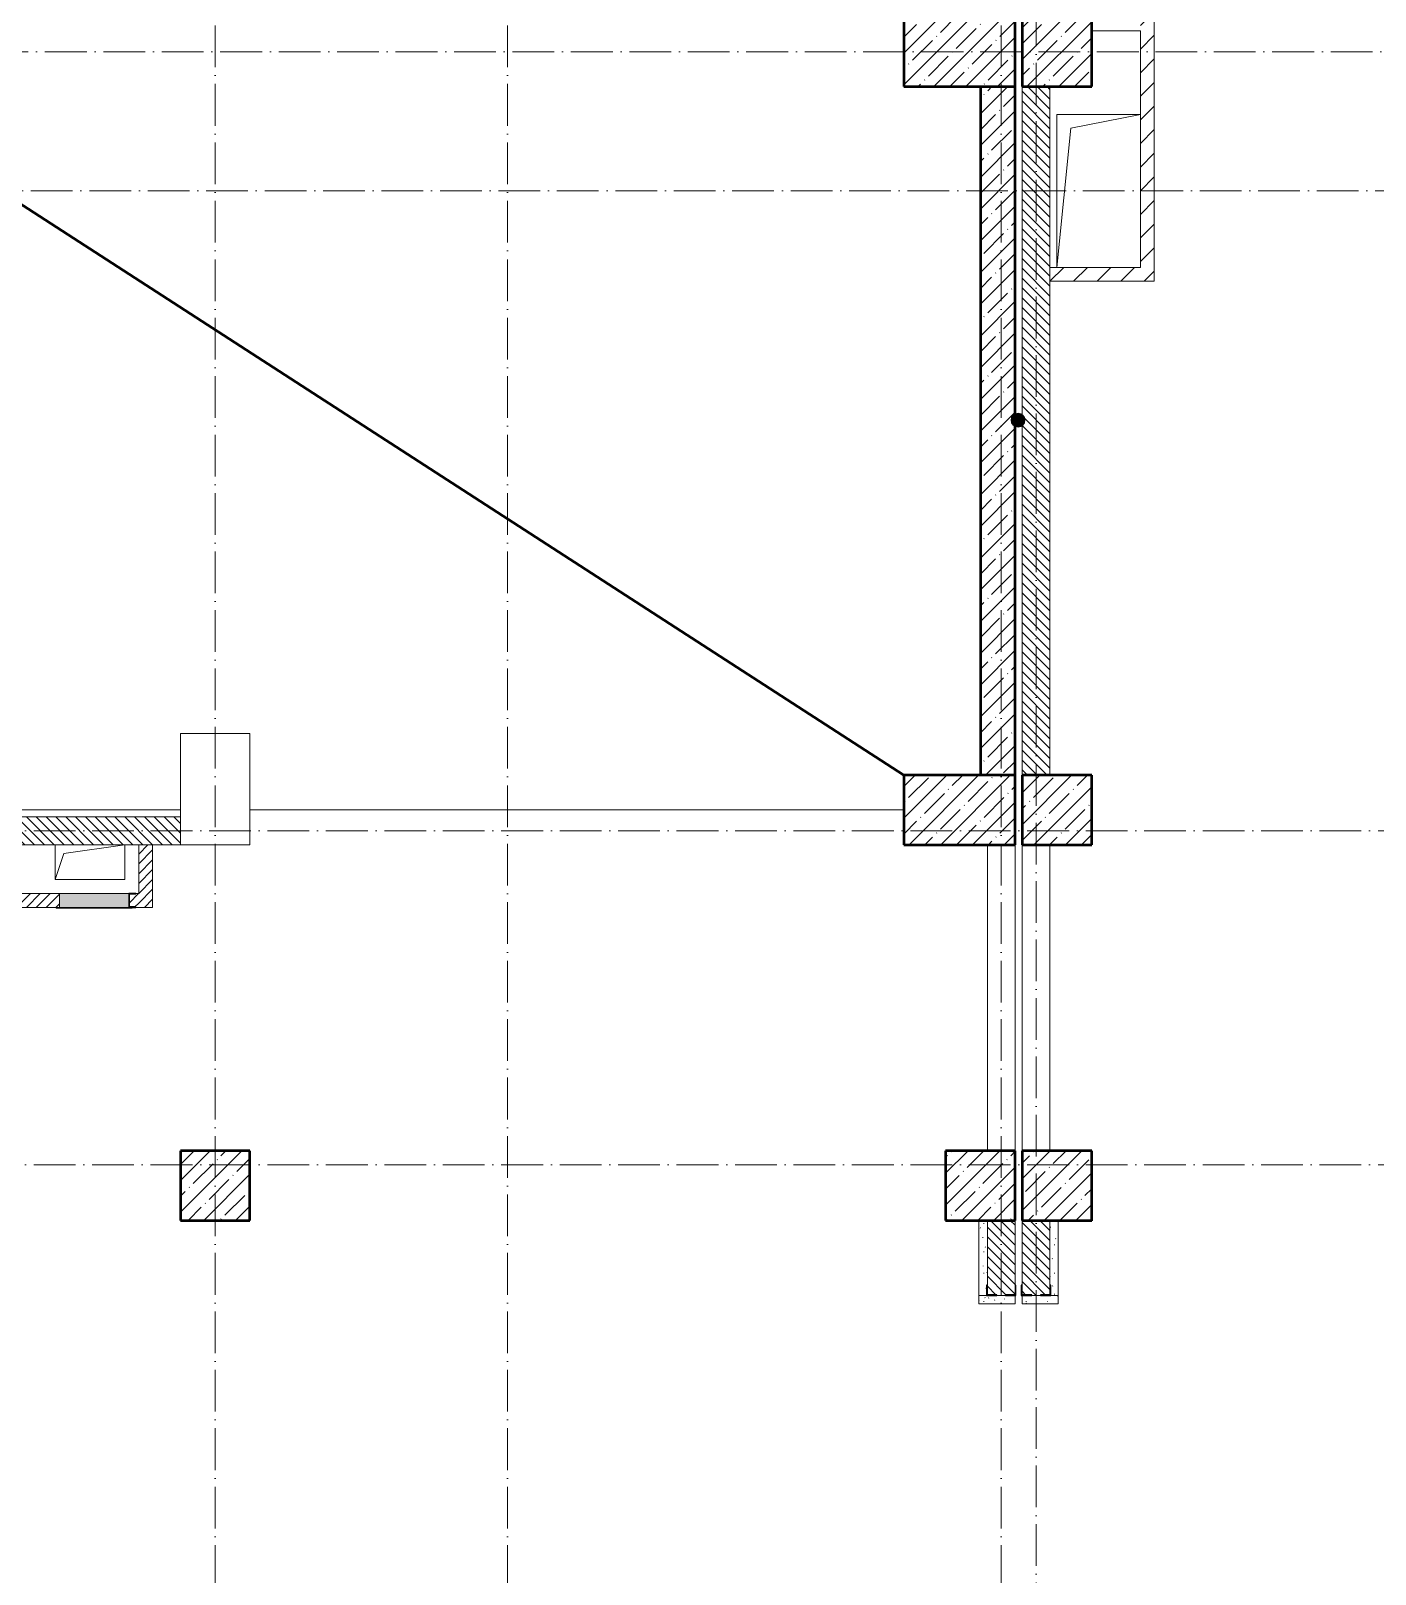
# Model space of a CAD drawing. Header units: millimetres. Extents: x -213536 to 1564669, y 70501 to 942238.
# Drawn here: x 617346 to 627009, y 350920 to 362012 of the extents above; entities that cross this region are included whole.
import ezdxf

# ---------------------------------------------------------------- set-up
doc = ezdxf.new("R2010")
doc.units = ezdxf.units.MM
doc.linetypes.add('50_200_ШТРИХ_1Т_ш5_п1_п1_', pattern=[700, 500, -100, 0, -100])
for name, color, linetype, lineweight in [('A-DETL-____-OTLN-1', 7, 'Continuous', 50), ('A-FLOR-____-OTLN', 7, 'Continuous', 9), ('A-GENM-____-MCUT', 7, 'Continuous', 25), ('A-GENM-____-OTLN', 7, 'Continuous', 9), ('A-GENM-____-OTLN-1', 7, 'Continuous', 25), ('A-GLAZ-____-OTLN', 7, 'Continuous', 9), ('A-WALL-____-MCUT', 7, 'Continuous', 13), ('A-WALL-____-MCUT-2', 7, 'Continuous', 50), ('A-WALL-____-PATT-1', 7, 'Continuous', 9), ('A-WALL-FNSH-MCUT-1', 7, 'Continuous', 9), ('G-____-____-TEXT', 7, 'Continuous', 9), ('I-WALL-____-OTLN', 7, 'Continuous', 9), ('S-COLS-____-MCUT', 7, 'Continuous', 50), ('S-COLS-____-OTLN', 7, 'Continuous', 9), ('S-GRID-____-OTLN-1', 7, '50_200_ШТРИХ_1Т_ш5_п1_п1_', 9)]:
    doc.layers.add(name, color=color, linetype=linetype, lineweight=lineweight)
doc.layers.add('A-GLAZ-____-OTLN-1', color=7, linetype='Continuous', lineweight=9, true_color=0xc0c0c0)
doc.layers.add('A-WALL-____-PATT-2', color=7, linetype='Continuous', lineweight=9, true_color=0x787878)
pattern_1 = [(45, (549721.475, 286281.11), (-35.35534, 35.35534), [])]
pattern_2 = [(45, (549721.47, 286281.11), (-84.85281, 84.85281), [])]
pattern_3 = [(135, (549721.475, 286281.11), (-35.35534, -35.35534), [])]
pattern_4 = [(0, (549721.475, 286281.11), (203.2, 50.8), [3.353, -149.047, 3.353, -149.047, -812.8]), (0, (549721.475, 286281.11), (203.2, 50.8), [-304.8, 3.353, -301.447, 3.353, -149.047, -355.6]), (0, (549721.475, 286281.11), (203.2, 50.8), [-762, 3.353, -98.247, 3.353, -250.647]), (120, (549797.675, 286306.51), (-145.59409, 150.576362), [3.353, -149.047, 3.353, -149.047, -812.8]), (120, (549797.675, 286306.51), (-145.59409, 150.576362), [-304.8, 3.353, -301.447, 3.353, -149.047, -355.6]), (120, (549797.675, 286306.51), (-145.59409, 150.576362), [-762, 3.353, -98.247, 3.353, -250.647]), (240, (549823.075, 286408.11), (-57.60591, -201.376362), [3.353, -149.047, 3.353, -149.047, -812.8]), (240, (549823.075, 286408.11), (-57.60591, -201.376362), [-304.8, 3.353, -301.447, 3.353, -149.047, -355.6]), (240, (549823.075, 286408.11), (-57.60591, -201.376362), [-762, 3.353, -98.247, 3.353, -250.647])]

# ---------------------------------------------------------------- blocks, each defined once
blk = doc.blocks.new('BSC_Колонна _Прямоугольная - 500х800-V83-АР1_План отверстий 3 этажа в осях 1-64_Ю-ЯЯ')
at = {"layer": 'S-COLS-____-OTLN'}
h = blk.add_hatch(dxfattribs=at)
h.set_pattern_fill('FP_91', color=256, style=0, pattern_type=2)
h.set_pattern_definition([(315, (-75581.04, 74300), (114.04925, 114.04925), []), (315, (-75581.04, 74185.95), (114.04925, 114.04925), [201.613, -40.323, 3.353, -36.97])])
h.paths.add_polyline_path([(-250, 400), (-250, -400), (250, -400), (250, 400)], flags=0)
at = {"layer": 'S-COLS-____-MCUT'}
for p, q in [((250, 400), (-250, 400)), ((-250, 400), (-250, -400)), ((250, -400), (250, 400)), ((-250, -400), (250, -400))]:
    blk.add_line(p, q, dxfattribs=at)
blk = doc.blocks.new('BSC_Колонна _Прямоугольная - 500х800-V84-АР1_План отверстий 3 этажа в осях 1-64_Ю-ЯЯ')
at = {"layer": 'S-COLS-____-OTLN'}
h = blk.add_hatch(dxfattribs=at)
h.set_pattern_fill('FP_92', color=256, style=0, pattern_type=2)
h.set_pattern_definition([(315, (-70131.04, 74300), (114.04925, 114.04925), []), (315, (-70131.04, 74185.95), (114.04925, 114.04925), [201.613, -40.323, 3.353, -36.97])])
h.paths.add_polyline_path([(-250, -400), (250, -400), (250, 400), (-250, 400), (-250, 81)], flags=0)
at = {"layer": 'S-COLS-____-MCUT'}
for p, q in [((250, 400), (-250, 400)), ((-250, 400), (-250, -400)), ((250, -400), (250, 400)), ((-250, -400), (250, -400))]:
    blk.add_line(p, q, dxfattribs=at)
blk = doc.blocks.new('BSC_Колонна _Прямоугольная - 500х800-V88-АР1_План отверстий 3 этажа в осях 1-64_Ю-ЯЯ')
at = {"layer": 'S-COLS-____-OTLN'}
for p, q in [((-250, 400), (250, 400)), ((-250, -400), (-250, 400)), ((250, 200), (250, -400)), ((250, -400), (-250, -400))]:
    blk.add_line(p, q, dxfattribs=at)
blk = doc.blocks.new('BSC_Колонна _Прямоугольная - 500х500-V93-АР1_План отверстий 3 этажа в осях 1-64_Ю-ЯЯ')
at = {"layer": 'S-COLS-____-OTLN'}
h = blk.add_hatch(dxfattribs=at)
h.set_pattern_fill('FP_98', color=256, style=0, pattern_type=2)
h.set_pattern_definition([(45, (-75000, -75581.04), (-114.04925, 114.04925), []), (45, (-74885.95, -75581.04), (-114.04925, 114.04925), [201.613, -40.323, 3.353, -36.97])])
h.paths.add_polyline_path([(-250, -250), (250, -250), (250, 250), (-250, 250)], flags=0)
at = {"layer": 'S-COLS-____-MCUT'}
for p, q in [((250, 250), (-250, 250)), ((-250, 250), (-250, -250)), ((250, -250), (250, 250)), ((-250, -250), (250, -250))]:
    blk.add_line(p, q, dxfattribs=at)
blk = doc.blocks.new('BSC_Колонна _Прямоугольная - 500х500-V94-АР1_План отверстий 3 этажа в осях 1-64_Ю-ЯЯ')
at = {"layer": 'S-COLS-____-OTLN'}
h = blk.add_hatch(dxfattribs=at)
h.set_pattern_fill('FP_99', color=256, style=0, pattern_type=2)
h.set_pattern_definition([(45, (-75000, -70131.04), (-114.04925, 114.04925), []), (45, (-74885.95, -70131.04), (-114.04925, 114.04925), [201.613, -40.323, 3.353, -36.97])])
h.paths.add_polyline_path([(-250, -250), (250, -250), (250, 250), (-250, 250), (-250, 8)], flags=0)
at = {"layer": 'S-COLS-____-MCUT'}
for p, q in [((250, 250), (-250, 250)), ((-250, 250), (-250, -250)), ((250, -250), (250, 250)), ((-250, -250), (250, -250))]:
    blk.add_line(p, q, dxfattribs=at)
blk = doc.blocks.new('BSC_Колонна _Прямоугольная - 500х500-V143-АР1_План отверстий 3 этажа в осях 1-64_Ю-ЯЯ')
at = {"layer": 'S-COLS-____-OTLN'}
h = blk.add_hatch(dxfattribs=at)
h.set_pattern_fill('FP_148', color=256, style=0, pattern_type=2)
h.set_pattern_definition([(45, (-75000, -67431.04), (-114.04925, 114.04925), []), (45, (-74885.95, -67431.04), (-114.04925, 114.04925), [201.613, -40.323, 3.353, -36.97])])
h.paths.add_polyline_path([(-250, -250), (250, -250), (250, 250), (-250, 250)], flags=0)
at = {"layer": 'S-COLS-____-MCUT'}
for p, q in [((250, 250), (-250, 250)), ((-250, 250), (-250, -250)), ((250, -250), (250, 250)), ((-250, -250), (250, -250))]:
    blk.add_line(p, q, dxfattribs=at)
blk = doc.blocks.new('BSC_Колонна _Прямоугольная - 500х500-V144-АР1_План отверстий 3 этажа в осях 1-64_Ю-ЯЯ')
at = {"layer": 'S-COLS-____-OTLN'}
h = blk.add_hatch(dxfattribs=at)
h.set_pattern_fill('FP_149', color=256, style=0, pattern_type=2)
h.set_pattern_definition([(45, (-74450, -67431.04), (-114.04925, 114.04925), []), (45, (-74335.95, -67431.04), (-114.04925, 114.04925), [201.613, -40.323, 3.353, -36.97])])
h.paths.add_polyline_path([(-250, -250), (250, -250), (250, 250), (-250, 250)], flags=0)
at = {"layer": 'S-COLS-____-MCUT'}
for p, q in [((250, 250), (-250, 250)), ((-250, 250), (-250, -250)), ((250, -250), (250, 250)), ((-250, -250), (250, -250))]:
    blk.add_line(p, q, dxfattribs=at)
blk = doc.blocks.new('BSC_Колонна _Прямоугольная - 500х500-V145-АР1_План отверстий 3 этажа в осях 1-64_Ю-ЯЯ')
at = {"layer": 'S-COLS-____-OTLN'}
h = blk.add_hatch(dxfattribs=at)
h.set_pattern_fill('FP_150', color=256, style=0, pattern_type=2)
h.set_pattern_definition([(45, (-68950, -67431.04), (-114.04925, 114.04925), []), (45, (-68835.95, -67431.04), (-114.04925, 114.04925), [201.613, -40.323, 3.353, -36.97])])
h.paths.add_polyline_path([(-250, -250), (250, -250), (250, 250), (-250, 250)], flags=0)
at = {"layer": 'S-COLS-____-MCUT'}
for p, q in [((250, 250), (-250, 250)), ((-250, 250), (-250, -250)), ((250, -250), (250, 250)), ((-250, -250), (250, -250))]:
    blk.add_line(p, q, dxfattribs=at)
blk = doc.blocks.new('Фахверк_СКБ_Уголок - 200_3550-28267367-АР1_План отверстий 3 этажа в осях 1-64_Ю-ЯЯ')
at = {"layer": 'A-GENM-____-MCUT'}
for p, q in [((200, 156), (125, 156)), ((125, 156), (125, 81)), ((131, 81), (131, 150)), ((131, 150), (200, 150)), ((200, 150), (200, 156)), ((125, 81), (131, 81)), ((131, 19), (125, 19)), ((125, 19), (125, -56)), ((131, -50), (131, 19)), ((125, -56), (200, -56)), ((200, -50), (131, -50)), ((200, -56), (200, -50))]:
    blk.add_line(p, q, dxfattribs=at)
blk = doc.blocks.new('АР_Перемычка - АР_Перемычка-28734073-АР1_План отверстий 3 этажа в осях 1-64_Ю-ЯЯ')
at = {"layer": 'A-GENM-____-OTLN'}
blk.add_line((0, -100), (9, -100), dxfattribs=at)
blk = doc.blocks.new('AR_Отверстие Ниша - Лючок-32403493-АР1_План отверстий 3 этажа в осях 1-64_Ю-ЯЯ')
at = {"layer": 'A-GLAZ-____-OTLN'}
blk.add_hatch(color=256, dxfattribs=at).paths.add_polyline_path([(-250, 50), (-250, -50), (250, -50), (250, 50)], flags=0)
for p, q in [((-250, 50), (250, 50)), ((250, 50), (250, -50)), ((250, -50), (-250, -50))]:
    blk.add_line(p, q, dxfattribs=at)
blk = doc.blocks.new('Л_Общий_Лючок - Лючок-29753606-АР1_План отверстий 3 этажа в осях 1-64_Ю-ЯЯ')
at = {"layer": 'A-GLAZ-____-OTLN-1'}
blk.add_hatch(color=256, dxfattribs=at).paths.add_polyline_path([(-24, -6), (524, -6), (524, 0), (-24, 0)], flags=0)
at = {"layer": 'A-GLAZ-____-OTLN'}
for p, q in [((-24, 0), (-24, -6)), ((524, 0), (524, -6)), ((-24, -6), (524, -6))]:
    blk.add_line(p, q, dxfattribs=at)
blk = doc.blocks.new('154_Фахверк_СКБ_Швеллер - Тип_100_3960_зеркало-29769493-АР1_План отверстий 3 этажа в осях 1-64_Ю-ЯЯ')
at = {"layer": 'A-GENM-____-MCUT'}
for p, q in [((175, 50), (125, 50)), ((125, 50), (125, -50)), ((128, 47), (175, 47)), ((128, -47), (128, 47)), ((175, 47), (175, 50)), ((125, -50), (175, -50)), ((175, -47), (128, -47)), ((175, -50), (175, -47))]:
    blk.add_line(p, q, dxfattribs=at)
blk = doc.blocks.new('AR_Отверстие прямоугольное _в плите_ - AR_Отверстие прямоугольное _в плите_-30459257-АР1_План отверстий 3 этажа в осях 1-64_Ю-ЯЯ')
at = {"layer": 'A-GENM-____-OTLN'}
for p, q in [((250, 125), (-250, 125)), ((-250, 125), (-250, -125)), ((-188, 63), (250, 125)), ((250, -125), (250, 125)), ((-250, -125), (-188, 63)), ((-250, -125), (250, -125))]:
    blk.add_line(p, q, dxfattribs=at)
blk = doc.blocks.new('AR_Отверстие прямоугольное _в плите_ - AR_Отверстие прямоугольное _в плите_-V200-АР1_План отверстий 3 этажа в осях 1-64_Ю-ЯЯ')
at = {"layer": 'A-GENM-____-OTLN'}
for p, q in [((300, 550), (-300, 550)), ((-300, 550), (-300, -550)), ((-300, -550), (-200, 450)), ((-200, 450), (300, 550))]:
    blk.add_line(p, q, dxfattribs=at)
blk = doc.blocks.new('АР_Перемычка - АР_Перемычка-35279778-АР1_План отверстий 3 этажа в осях 1-64_Ю-ЯЯ')
at = {"layer": 'A-GENM-____-OTLN'}
blk.add_line((0, -100), (9, -100), dxfattribs=at)

msp = doc.modelspace()

# ---------------------------------------------------------------- hatches: boundary and pattern name
at = {"layer": 'A-WALL-____-PATT-1'}
h = msp.add_hatch(dxfattribs=at)
h.set_pattern_fill('FP_7', color=256, style=0, pattern_type=2)
h.set_pattern_definition(pattern_2)
h.paths.add_polyline_path([(625421.5, 360212.2), (625421.5, 362112.2), (625321.5, 362112.2), (625321.5, 360212.2)], flags=0)
h = msp.add_hatch(dxfattribs=at)
h.set_pattern_fill('FP_12', color=256, style=0, pattern_type=2)
h.set_pattern_definition([(45, (549721.47, 286281.11), (-114.04925, 114.04925), []), (45, (549835.52, 286281.11), (-114.04925, 114.04925), [201.612, -40.322, 3.353, -36.97])])
h.paths.add_polyline_path([(624421.5, 356662.2), (624421.5, 361612.2), (624171.5, 361612.2), (624171.5, 356662.2)], flags=0)
h = msp.add_hatch(dxfattribs=at)
h.set_pattern_fill('FP_9', color=256, style=0, pattern_type=2)
h.set_pattern_definition(pattern_3)
h.paths.add_polyline_path([(624671.5, 356662.2), (624671.5, 361612.2), (624471.5, 361612.2), (624471.5, 356662.2)], flags=0)
h = msp.add_hatch(dxfattribs=at)
h.set_pattern_fill('FP_7', color=256, style=0, pattern_type=2)
h.set_pattern_definition(pattern_2)
h.paths.add_polyline_path([(625321.5, 360212.2), (625321.5, 360312.2), (624671.5, 360312.2), (624671.5, 360212.2)], flags=0)
h = msp.add_hatch(dxfattribs=at)
h.set_pattern_fill('FP_9', color=256, style=0, pattern_type=2)
h.set_pattern_definition(pattern_3)
h.paths.add_polyline_path([(618421.5, 356162.2), (618421.5, 356362.2), (612971.5, 356362.2), (612971.5, 356162.2), (616871.1, 356162.2)], flags=0)
h = msp.add_hatch(dxfattribs=at)
h.set_pattern_fill('FP_8', color=256, style=0, pattern_type=2)
h.set_pattern_definition(pattern_1)
h.paths.add_polyline_path([(618221.5, 355712.2), (618221.5, 356162.2), (618121.5, 356162.2), (618121.5, 355712.2)], flags=0)
h = msp.add_hatch(dxfattribs=at)
h.set_pattern_fill('FP_8', color=256, style=0, pattern_type=2)
h.set_pattern_definition(pattern_1)
h.paths.add_polyline_path([(618101.5, 355712.2), (618121.5, 355712.2), (618121.5, 355812.2), (618101.5, 355812.2), (618101.5, 355809.2), (618054.5, 355809.2), (618054.5, 355715.2), (618101.5, 355715.2), (618101.5, 355713.6)], flags=0)
h.paths.add_polyline_path([(617551.5, 355712.2), (617551.5, 355812.2), (616621.5, 355812.2), (616621.5, 355712.2), (616871.1, 355712.2)], flags=0)
h = msp.add_hatch(dxfattribs=at)
h.set_pattern_fill('FP_9', color=256, style=0, pattern_type=2)
h.set_pattern_definition(pattern_3)
h.paths.add_polyline_path([(624421.5, 349462.2), (624421.5, 350696.2), (624352.5, 350696.2), (624352.5, 350702.2), (624290.5, 350702.2), (624290.5, 350696.2), (624221.5, 350696.2), (624221.5, 349462.2)], flags=0)
h.paths.add_polyline_path([(624352.5, 352922.2), (624352.5, 352928.2), (624421.5, 352928.2), (624421.5, 353462.2), (624221.5, 353462.2), (624221.5, 352928.2), (624290.5, 352928.2), (624290.5, 352922.2)], flags=0)
h = msp.add_hatch(dxfattribs=at)
h.set_pattern_fill('FP_9', color=256, style=0, pattern_type=2)
h.set_pattern_definition(pattern_3)
h.paths.add_polyline_path([(624671.5, 349662.2), (624671.5, 350696.2), (624602.5, 350696.2), (624602.5, 350702.2), (624540.5, 350702.2), (624540.5, 350696.2), (624471.5, 350696.2), (624471.5, 349662.2)], flags=0)
h.paths.add_polyline_path([(624602.5, 352922.2), (624602.5, 352928.2), (624671.5, 352928.2), (624671.5, 353462.2), (624471.5, 353462.2), (624471.5, 352928.2), (624540.5, 352928.2), (624540.5, 352922.2)], flags=0)
at = {"layer": 'A-WALL-____-PATT-2'}
h = msp.add_hatch(dxfattribs=at)
h.set_pattern_fill('FP_156', color=256, style=0, pattern_type=2)
h.set_pattern_definition(pattern_4)
h.paths.add_polyline_path([(624221.5, 349462.2), (624221.5, 350627.2), (624215.5, 350627.2), (624215.5, 350702.2), (624161.5, 350702.2), (624161.5, 349462.2)], flags=0)
h.paths.add_polyline_path([(624215.5, 352922.2), (624215.5, 352997.2), (624221.5, 352997.2), (624221.5, 353462.2), (624161.5, 353462.2), (624161.5, 352922.2)], flags=0)
h = msp.add_hatch(dxfattribs=at)
h.set_pattern_fill('FP_156', color=256, style=0, pattern_type=2)
h.set_pattern_definition(pattern_4)
h.paths.add_polyline_path([(624731.5, 349662.2), (624731.5, 350702.2), (624677.5, 350702.2), (624677.5, 350627.2), (624671.5, 350627.2), (624671.5, 349662.2)], flags=0)
h.paths.add_polyline_path([(624731.5, 352922.2), (624731.5, 353462.2), (624671.5, 353462.2), (624671.5, 352997.2), (624677.5, 352997.2), (624677.5, 352922.2)], flags=0)
h = msp.add_hatch(dxfattribs=at)
h.set_pattern_fill('FP_156', color=256, style=0, pattern_type=2)
h.set_pattern_definition(pattern_4)
h.paths.add_polyline_path([(624221.5, 352862.2), (624421.5, 352862.2), (624421.5, 352922.2), (624161.5, 352922.2), (624161.5, 352862.2), (624215.5, 352862.2)], flags=0)
h = msp.add_hatch(dxfattribs=at)
h.set_pattern_fill('FP_156', color=256, style=0, pattern_type=2)
h.set_pattern_definition(pattern_4)
h.paths.add_polyline_path([(624677.5, 352862.2), (624731.5, 352862.2), (624731.5, 352922.2), (624471.5, 352922.2), (624471.5, 352862.2), (624671.5, 352862.2)], flags=0)
at = {"layer": 'G-____-____-TEXT'}
h = msp.add_hatch(color=256, dxfattribs=at)
edge = h.paths.add_edge_path(flags=0)
edge.add_arc((624442, 359213.5), 50, 0, 360)

# ---------------------------------------------------------------- linework, layer by layer
at = {"layer": 'A-DETL-____-OTLN-1'}
msp.add_line((600721.5, 371462.2), (623621.5, 356662.2), dxfattribs=at)
at = {"layer": 'A-FLOR-____-OTLN'}
for p, q in [((624721.5, 361412.2), (625321.5, 361412.2)), ((624721.5, 360312.2), (624721.5, 361412.2)), ((618421.5, 356412.2), (612971.5, 356412.2)), ((623621.5, 356412.2), (618921.5, 356412.2)), ((617521.5, 356161.8), (618021.5, 356161.8)), ((617521.5, 355911.8), (617521.5, 356161.8)), ((618021.5, 356161.8), (618021.5, 355911.8)), ((618021.5, 355911.8), (617521.5, 355911.8))]:
    msp.add_line(p, q, dxfattribs=at)
at = {"layer": 'A-WALL-____-MCUT'}
for p, q in [((624471.5, 361612.2), (624471.5, 356662.2)), ((624671.5, 356662.2), (624671.5, 361612.2)), ((618421.5, 356362.2), (612971.5, 356362.2)), ((618421.5, 356162.2), (618421.5, 356362.2)), ((612971.5, 356162.2), (618421.5, 356162.2)), ((624221.5, 353462.2), (624221.5, 352997.2)), ((624421.5, 352997.2), (624421.5, 353462.2)), ((624471.5, 353462.2), (624471.5, 352997.2)), ((624671.5, 353462.2), (624671.5, 353462.2)), ((624671.5, 353462.2), (624671.5, 352997.2)), ((624290.5, 352922.2), (624352.5, 352922.2)), ((624540.5, 352922.2), (624602.5, 352922.2))]:
    msp.add_line(p, q, dxfattribs=at)
at = {"layer": 'A-WALL-____-MCUT-2'}
for p, q in [((624171.5, 361612.2), (624171.5, 356662.2)), ((624421.5, 356662.2), (624421.5, 361612.2))]:
    msp.add_line(p, q, dxfattribs=at)
at = {"layer": 'A-WALL-FNSH-MCUT-1'}
for p, q in [((625421.5, 360212.2), (625421.5, 362112.2)), ((624971.5, 362012.2), (625321.5, 362012.2)), ((625321.5, 362012.2), (625321.5, 360312.2)), ((625321.5, 360312.2), (624671.5, 360312.2)), ((624671.5, 360212.2), (625421.5, 360212.2)), ((618121.5, 356162.2), (618121.5, 355812.2)), ((618221.5, 355712.2), (618221.5, 356162.2)), ((617551.5, 355812.2), (616721.5, 355812.2)), ((618121.5, 355812.2), (618101.5, 355812.2)), ((616621.5, 355712.2), (617551.5, 355712.2)), ((618101.5, 355712.2), (618221.5, 355712.2)), ((624161.5, 353462.2), (624161.5, 352862.2)), ((624731.5, 352922.2), (624731.5, 353462.2)), ((624161.5, 352922.2), (624215.5, 352922.2)), ((624161.5, 352862.2), (624421.5, 352862.2)), ((624421.5, 352862.2), (624421.5, 352922.2)), ((624471.5, 352922.2), (624471.5, 352862.2)), ((624471.5, 352862.2), (624731.5, 352862.2)), ((624602.5, 352922.2), (624540.5, 352922.2)), ((624677.5, 352922.2), (624731.5, 352922.2)), ((624731.5, 352922.2), (624677.5, 352922.2)), ((624731.5, 352862.2), (624731.5, 352922.2))]:
    msp.add_line(p, q, dxfattribs=at)
at = {"layer": 'G-____-____-TEXT'}
msp.add_circle((624442, 359213.5), 50, dxfattribs=at)
at = {"layer": 'I-WALL-____-OTLN'}
for p, q in [((624221.5, 353962.2), (624221.5, 356162.2)), ((624421.5, 356162.2), (624421.5, 353962.2)), ((624471.5, 353962.2), (624471.5, 356162.2)), ((624671.5, 356162.2), (624671.5, 353962.2))]:
    msp.add_line(p, q, dxfattribs=at)
at = {"layer": 'S-GRID-____-OTLN-1', "color": 251, "ltscale": 0.6, "true_color": 0x636466}
for p, q in [((618671.5, 377174), (618671.5, 339172.7)), ((620771.5, 377174), (620771.5, 326262.2)), ((624321.5, 377174), (624321.5, 326552.3)), ((624571.5, 376905.8), (624571.5, 326262.2)), ((598963.5, 361862.2), (653795.9, 361862.2)), ((584158.9, 360862.2), (653795.9, 360862.2)), ((653795.9, 356262.2), (598963.5, 356262.2)), ((653795.9, 353862.2), (545052.7, 353862.2))]:
    msp.add_line(p, q, dxfattribs=at)

# ---------------------------------------------------------------- block references
at = {"layer": 'A-GENM-____-OTLN'}
for name, p in [('AR_Отверстие прямоугольное _в плите_ - AR_Отверстие прямоугольное _в плите_-V200-АР1_План отверстий 3 этажа в осях 1-64_Ю-ЯЯ', (625021.5, 360862.2)), ('AR_Отверстие прямоугольное _в плите_ - AR_Отверстие прямоугольное _в плите_-30459257-АР1_План отверстий 3 этажа в осях 1-64_Ю-ЯЯ', (617771.5, 356036.8)), ('АР_Перемычка - АР_Перемычка-35279778-АР1_План отверстий 3 этажа в осях 1-64_Ю-ЯЯ', (624971.5, 353562.2))]:
    msp.add_blockref(name, p, dxfattribs=at)
at = {"layer": 'A-GENM-____-OTLN', "rotation": 89.9999999999999}
for p in [(624321.5, 353962.2), (624571.5, 353962.2)]:
    msp.add_blockref('АР_Перемычка - АР_Перемычка-28734073-АР1_План отверстий 3 этажа в осях 1-64_Ю-ЯЯ', p, dxfattribs=at)
at = {"layer": 'A-GENM-____-OTLN-1'}
msp.add_blockref('154_Фахверк_СКБ_Швеллер - Тип_100_3960_зеркало-29769493-АР1_План отверстий 3 этажа в осях 1-64_Ю-ЯЯ', (617926.5, 355762.2), dxfattribs=at)
for p, rotation in [((624371.5, 352797.2), 89.99999999999986), ((624621.5, 352797.2), 90)]:
    msp.add_blockref('Фахверк_СКБ_Уголок - 200_3550-28267367-АР1_План отверстий 3 этажа в осях 1-64_Ю-ЯЯ', p, dxfattribs=dict(at, rotation=rotation))
at = {"layer": 'A-GLAZ-____-OTLN', "rotation": 180}
msp.add_blockref('AR_Отверстие Ниша - Лючок-32403493-АР1_План отверстий 3 этажа в осях 1-64_Ю-ЯЯ', (617801.5, 355762.2), dxfattribs=at)
at = {"layer": 'A-GLAZ-____-OTLN'}
msp.add_blockref('Л_Общий_Лючок - Лючок-29753606-АР1_План отверстий 3 этажа в осях 1-64_Ю-ЯЯ', (617551.5, 355712.2), dxfattribs=at)
at = {"layer": 'S-COLS-____-OTLN'}
for name, p, rotation in [('BSC_Колонна _Прямоугольная - 500х800-V83-АР1_План отверстий 3 этажа в осях 1-64_Ю-ЯЯ', (624021.5, 361862.2), 89.9999999999999), ('BSC_Колонна _Прямоугольная - 500х800-V88-АР1_План отверстий 3 этажа в осях 1-64_Ю-ЯЯ', (618671.5, 356562.2), 180), ('BSC_Колонна _Прямоугольная - 500х800-V84-АР1_План отверстий 3 этажа в осях 1-64_Ю-ЯЯ', (624021.5, 356412.2), 89.9999999999999)]:
    msp.add_blockref(name, p, dxfattribs=dict(at, rotation=rotation))
for name, p in [('BSC_Колонна _Прямоугольная - 500х500-V93-АР1_План отверстий 3 этажа в осях 1-64_Ю-ЯЯ', (624721.5, 361862.2)), ('BSC_Колонна _Прямоугольная - 500х500-V94-АР1_План отверстий 3 этажа в осях 1-64_Ю-ЯЯ', (624721.5, 356412.2)), ('BSC_Колонна _Прямоугольная - 500х500-V145-АР1_План отверстий 3 этажа в осях 1-64_Ю-ЯЯ', (618671.5, 353712.2)), ('BSC_Колонна _Прямоугольная - 500х500-V144-АР1_План отверстий 3 этажа в осях 1-64_Ю-ЯЯ', (624171.5, 353712.2)), ('BSC_Колонна _Прямоугольная - 500х500-V143-АР1_План отверстий 3 этажа в осях 1-64_Ю-ЯЯ', (624721.5, 353712.2))]:
    msp.add_blockref(name, p, dxfattribs=at)

doc.saveas('drawing.dxf')
